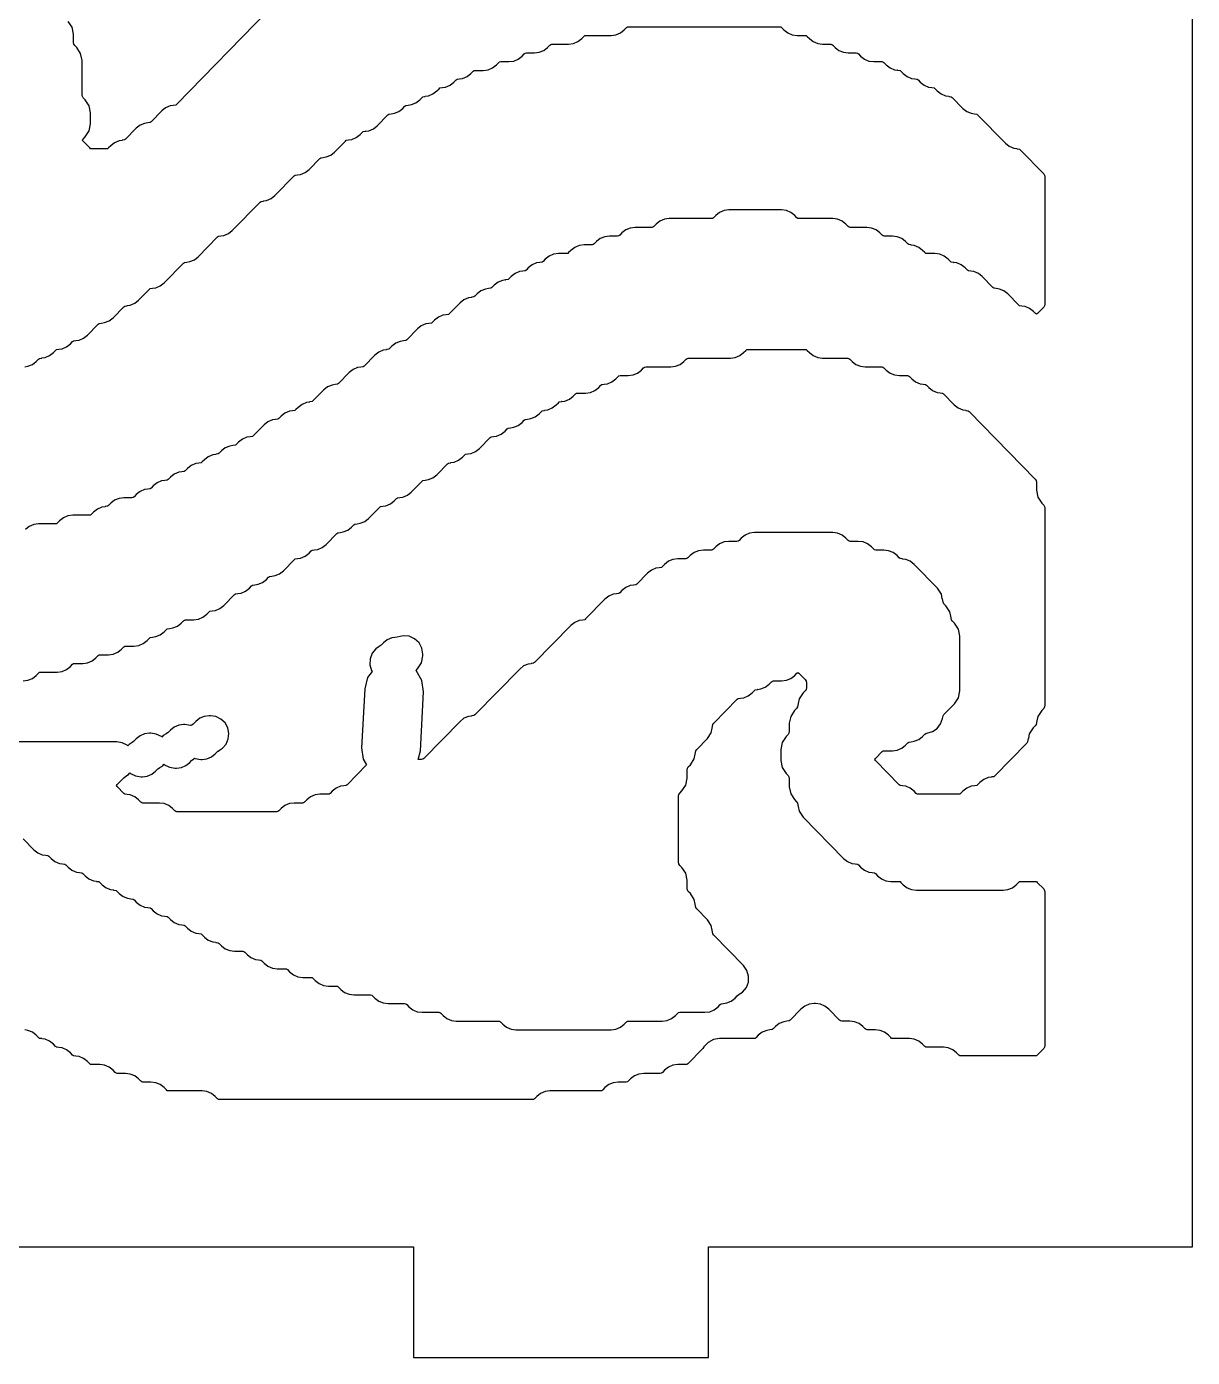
# Model space of a CAD drawing. Header units: millimetres. Extents: x 10 to 410, y 18 to 283.
# Drawn here: x 41.63 to 73.27, y 157 to 193.13 of the extents above; entities that cross this region are included whole.
import ezdxf

# ---------------------------------------------------------------- set-up
doc = ezdxf.new("R2010")
doc.units = ezdxf.units.MM
doc.layers.add('CUT', color=1, linetype='Continuous')

msp = doc.modelspace()

# ---------------------------------------------------------------- linework, layer by layer
at = {"layer": 'CUT'}
msp.add_lwpolyline([(52.134, 157), (60.134, 157), (60.134, 160), (73.2679, 160), (73.2679, 280), (60.134, 280), (60.134, 283), (52.134, 283), (52.134, 280), (31.134, 280), (31.134, 283), (23.134, 283), (23.134, 280), (10, 280), (10, 160), (23.134, 160), (23.134, 157), (31.134, 157), (31.134, 160), (52.134, 160)], close=True, dxfattribs=at)
for points in [[(48.1906, 193.5636), (45.704, 191.0175), (45.679, 190.9979), (45.6146, 190.9893), (45.6148, 190.9876), (45.5288, 190.9761), (45.4067, 190.9247), (45.3024, 190.843), (45.0103, 190.5439), (44.9853, 190.5243), (44.9208, 190.5157), (44.921, 190.514), (44.8351, 190.5025), (44.713, 190.4511), (44.6087, 190.3694), (44.3166, 190.0703), (44.2915, 190.0507), (44.2271, 190.0421), (44.2273, 190.0404), (44.1413, 190.029), (44.0192, 189.9775), (43.9149, 189.8959), (43.8541, 189.8335), (43.829, 189.8139), (43.7976, 189.8097), (43.4016, 189.8097), (43.3701, 189.8139), (43.3451, 189.8335), (43.1642, 190.0188), (43.1444, 190.0465), (43.1642, 190.0742), (43.226, 190.1376), (43.3314, 190.2983), (43.3683, 190.4869), (43.3683, 190.79), (43.3314, 190.9786), (43.226, 191.1394), (43.171, 191.1957), (43.1459, 191.234), (43.1371, 191.2789), (43.1371, 192.2107), (43.1001, 192.3993), (42.9948, 192.5601), (42.9397, 192.6165), (42.9146, 192.6547), (42.9058, 192.6997), (42.9058, 192.9211), (42.8689, 193.1097), (42.7635, 193.2704)], [(41.5844, 183.8961), (41.6703, 183.9076), (41.7924, 183.959), (41.8967, 184.0407), (41.9576, 184.103), (41.9826, 184.1226), (42.0471, 184.1313), (42.0469, 184.1329), (42.1328, 184.1444), (42.2549, 184.1958), (42.3592, 184.2775), (42.4201, 184.3398), (42.4451, 184.3594), (42.5096, 184.368), (42.5094, 184.3697), (42.5953, 184.3812), (42.7174, 184.4326), (42.8217, 184.5143), (42.8826, 184.5766), (42.9076, 184.5962), (42.9721, 184.6048), (42.9719, 184.6065), (43.0578, 184.618), (43.1799, 184.6694), (43.2842, 184.7511), (43.5763, 185.0502), (43.6013, 185.0698), (43.6658, 185.0784), (43.6656, 185.0801), (43.7515, 185.0915), (43.8736, 185.143), (43.9779, 185.2247), (44.2701, 185.5238), (44.2951, 185.5434), (44.3596, 185.552), (44.3593, 185.5536), (44.4453, 185.5651), (44.5674, 185.6165), (44.6717, 185.6982), (44.9638, 185.9973), (44.9888, 186.0169), (45.0533, 186.0255), (45.0531, 186.0272), (45.139, 186.0387), (45.2611, 186.0901), (45.3654, 186.1718), (45.8888, 186.7077), (45.9138, 186.7273), (45.9783, 186.7359), (45.9781, 186.7376), (46.064, 186.7491), (46.1861, 186.8005), (46.2904, 186.8822), (46.8138, 187.4181), (46.8388, 187.4377), (46.9033, 187.4463), (46.903, 187.4479), (46.989, 187.4594), (47.1111, 187.5108), (47.2154, 187.5925), (47.97, 188.3652), (47.995, 188.3848), (48.0595, 188.3934), (48.0593, 188.3951), (48.1452, 188.4066), (48.2673, 188.458), (48.3716, 188.5397), (48.895, 189.0756), (48.92, 189.0952), (48.9845, 189.1038), (48.9843, 189.1054), (49.0702, 189.1169), (49.1923, 189.1683), (49.2966, 189.25), (49.5887, 189.5491), (49.6138, 189.5687), (49.6782, 189.5773), (49.678, 189.579), (49.764, 189.5905), (49.8861, 189.6419), (49.9904, 189.7236), (50.2825, 190.0227), (50.3075, 190.0423), (50.372, 190.0509), (50.3717, 190.0526), (50.4577, 190.0641), (50.5798, 190.1155), (50.6841, 190.1972), (50.745, 190.2595), (50.77, 190.2791), (50.8345, 190.2877), (50.8342, 190.2894), (50.9202, 190.3008), (51.0423, 190.3523), (51.1466, 190.434), (51.4387, 190.7331), (51.4637, 190.7527), (51.5282, 190.7613), (51.528, 190.7629), (51.6139, 190.7744), (51.736, 190.8258), (51.8403, 190.9075), (51.9012, 190.9699), (51.9262, 190.9894), (51.9907, 190.9981), (51.9905, 190.9997), (52.0764, 191.0112), (52.1985, 191.0626), (52.3028, 191.1443), (52.3637, 191.2066), (52.3887, 191.2262), (52.4532, 191.2349), (52.453, 191.2365), (52.5389, 191.248), (52.661, 191.2994), (52.7653, 191.3811), (52.8262, 191.4434), (52.8512, 191.463), (52.9157, 191.4716), (52.9155, 191.4733), (53.0014, 191.4848), (53.1235, 191.5362), (53.2278, 191.6179), (53.2887, 191.6802), (53.3137, 191.6998), (53.3782, 191.7084), (53.378, 191.7101), (53.4639, 191.7216), (53.586, 191.773), (53.6903, 191.8547), (53.7512, 191.917), (53.7762, 191.9366), (53.8077, 191.9408), (54.0263, 191.9408), (54.1576, 191.9584), (54.2797, 192.0098), (54.384, 192.0915), (54.4449, 192.1538), (54.4699, 192.1734), (54.5014, 192.1776), (54.7201, 192.1776), (54.8514, 192.1951), (54.9735, 192.2466), (55.0778, 192.3282), (55.1387, 192.3906), (55.1637, 192.4102), (55.1952, 192.4144), (55.4138, 192.4144), (55.5451, 192.4319), (55.6672, 192.4833), (55.7715, 192.565), (55.8324, 192.6274), (55.8574, 192.647), (55.8889, 192.6512), (56.3388, 192.6512), (56.4701, 192.6687), (56.5922, 192.7201), (56.6965, 192.8018), (56.7574, 192.8641), (56.7824, 192.8837), (56.8139, 192.8879), (57.495, 192.8879), (57.6263, 192.9055), (57.7484, 192.9569), (57.8527, 193.0386), (57.9136, 193.1009), (57.9386, 193.1205), (57.9701, 193.1247), (62.066, 193.1247), (62.0975, 193.1205), (62.1225, 193.1009), (62.1834, 193.0386), (62.2877, 192.9569), (62.4098, 192.9055), (62.5411, 192.8879), (62.7598, 192.8879), (62.7913, 192.8837), (62.8163, 192.8641), (62.8772, 192.8018), (62.9815, 192.7201), (63.1036, 192.6687), (63.2349, 192.6512), (63.4535, 192.6512), (63.485, 192.647), (63.51, 192.6274), (63.5709, 192.565), (63.6752, 192.4833), (63.7973, 192.4319), (63.9286, 192.4144), (64.1473, 192.4144), (64.1788, 192.4102), (64.2038, 192.3906), (64.2646, 192.3282), (64.3689, 192.2466), (64.491, 192.1951), (64.6224, 192.1776), (64.841, 192.1776), (64.8725, 192.1734), (64.8975, 192.1538), (64.9584, 192.0915), (65.0627, 192.0098), (65.1848, 191.9584), (65.2707, 191.9469), (65.2705, 191.9452), (65.335, 191.9366), (65.36, 191.917), (65.4209, 191.8547), (65.5252, 191.773), (65.6473, 191.7216), (65.7332, 191.7101), (65.733, 191.7084), (65.7975, 191.6998), (65.8225, 191.6802), (65.8834, 191.6179), (65.9877, 191.5362), (66.1098, 191.4848), (66.1957, 191.4733), (66.1955, 191.4716), (66.26, 191.463), (66.285, 191.4434), (66.3459, 191.3811), (66.4502, 191.2994), (66.5723, 191.248), (66.6582, 191.2365), (66.658, 191.2349), (66.7225, 191.2262), (66.7475, 191.2066), (67.0396, 190.9075), (67.1439, 190.8258), (67.266, 190.7744), (67.352, 190.7629), (67.3517, 190.7613), (67.4162, 190.7527), (67.4412, 190.7331), (68.1958, 189.9604), (68.3001, 189.8787), (68.4222, 189.8273), (68.5082, 189.8158), (68.508, 189.8141), (68.5724, 189.8055), (68.5975, 189.7859), (69.2341, 189.1341), (69.2592, 189.0958), (69.2679, 189.0509), (69.2679, 185.5961), (69.2592, 185.5512), (69.2341, 185.5129), (69.0646, 185.3394), (69.0367, 185.3187), (69.0088, 185.3394), (68.9526, 185.3969), (68.8483, 185.4786), (68.7262, 185.53), (68.6402, 185.5415), (68.6405, 185.5432), (68.576, 185.5518), (68.551, 185.5714), (68.2588, 185.8705), (68.1545, 185.9522), (68.0324, 186.0036), (67.9465, 186.0151), (67.9467, 186.0167), (67.8822, 186.0254), (67.8572, 186.0449), (67.5651, 186.3441), (67.4608, 186.4257), (67.3387, 186.4772), (67.2527, 186.4887), (67.253, 186.4903), (67.1885, 186.4989), (67.1635, 186.5185), (67.1026, 186.5808), (66.9983, 186.6625), (66.8762, 186.7139), (66.7903, 186.7254), (66.7905, 186.7271), (66.726, 186.7357), (66.701, 186.7553), (66.6401, 186.8176), (66.5358, 186.8993), (66.4137, 186.9507), (66.2824, 186.9683), (66.0638, 186.9683), (66.0323, 186.9725), (66.0073, 186.9921), (65.9464, 187.0544), (65.8421, 187.1361), (65.72, 187.1875), (65.634, 187.199), (65.6342, 187.2007), (65.5698, 187.2093), (65.5448, 187.2289), (65.4839, 187.2912), (65.3796, 187.3729), (65.2575, 187.4243), (65.1262, 187.4419), (64.9075, 187.4419), (64.876, 187.4461), (64.851, 187.4657), (64.7901, 187.528), (64.6858, 187.6097), (64.5637, 187.6611), (64.4324, 187.6786), (63.9825, 187.6786), (63.951, 187.6829), (63.926, 187.7024), (63.8652, 187.7648), (63.7609, 187.8465), (63.6388, 187.8979), (63.5074, 187.9154), (62.5951, 187.9154), (62.5636, 187.9196), (62.5386, 187.9392), (62.4777, 188.0016), (62.3734, 188.0832), (62.2513, 188.1347), (62.12, 188.1522), (60.6912, 188.1522), (60.5598, 188.1347), (60.4377, 188.0832), (60.3334, 188.0016), (60.2726, 187.9392), (60.2476, 187.9196), (60.2161, 187.9154), (59.0724, 187.9154), (58.9411, 187.8979), (58.819, 187.8465), (58.7147, 187.7648), (58.6538, 187.7024), (58.6288, 187.6829), (58.5973, 187.6786), (58.1474, 187.6786), (58.0161, 187.6611), (57.894, 187.6097), (57.7897, 187.528), (57.7289, 187.4657), (57.7038, 187.4461), (57.6723, 187.4419), (57.4537, 187.4419), (57.3224, 187.4243), (57.2003, 187.3729), (57.096, 187.2912), (57.0351, 187.2289), (57.0101, 187.2093), (56.9786, 187.2051), (56.76, 187.2051), (56.6287, 187.1875), (56.5066, 187.1361), (56.4023, 187.0544), (56.3414, 186.9921), (56.3164, 186.9725), (56.2849, 186.9683), (56.0662, 186.9683), (55.9349, 186.9507), (55.8128, 186.8993), (55.7085, 186.8176), (55.6476, 186.7553), (55.6226, 186.7357), (55.5582, 186.7271), (55.5584, 186.7254), (55.4724, 186.7139), (55.3503, 186.6625), (55.246, 186.5808), (55.1851, 186.5185), (55.1601, 186.4989), (55.0957, 186.4903), (55.0959, 186.4887), (55.0099, 186.4772), (54.8878, 186.4257), (54.7835, 186.3441), (54.7227, 186.2817), (54.6976, 186.2621), (54.6332, 186.2535), (54.6334, 186.2519), (54.5474, 186.2404), (54.4253, 186.189), (54.321, 186.1073), (54.2602, 186.0449), (54.2351, 186.0254), (54.1707, 186.0167), (54.1709, 186.0151), (54.0849, 186.0036), (53.9628, 185.9522), (53.8585, 185.8705), (53.7977, 185.8082), (53.7727, 185.7886), (53.7082, 185.7799), (53.7084, 185.7783), (53.6224, 185.7668), (53.5004, 185.7154), (53.396, 185.6337), (53.1039, 185.3346), (53.0789, 185.315), (53.0144, 185.3064), (53.0147, 185.3047), (52.9287, 185.2932), (52.8066, 185.2418), (52.7023, 185.1601), (52.6414, 185.0978), (52.6164, 185.0782), (52.5519, 185.0696), (52.5522, 185.0679), (52.4662, 185.0564), (52.3441, 185.005), (52.2398, 184.9233), (51.9477, 184.6242), (51.9227, 184.6046), (51.8582, 184.596), (51.8584, 184.5944), (51.7725, 184.5829), (51.6504, 184.5314), (51.5461, 184.4498), (51.4852, 184.3874), (51.4602, 184.3678), (51.3957, 184.3592), (51.3959, 184.3576), (51.31, 184.3461), (51.1879, 184.2947), (51.0836, 184.213), (50.7915, 183.9139), (50.7664, 183.8943), (50.702, 183.8857), (50.7022, 183.884), (50.6162, 183.8725), (50.4941, 183.8211), (50.3898, 183.7394), (50.0977, 183.4403), (50.0727, 183.4207), (50.0082, 183.4121), (50.0085, 183.4104), (49.9225, 183.3989), (49.8004, 183.3475), (49.6961, 183.2658), (49.404, 182.9667), (49.379, 182.9471), (49.3145, 182.9385), (49.3147, 182.9369), (49.2288, 182.9254), (49.1067, 182.8739), (49.0024, 182.7923), (48.9415, 182.7299), (48.9165, 182.7103), (48.852, 182.7017), (48.8522, 182.7001), (48.7663, 182.6886), (48.6442, 182.6372), (48.5399, 182.5555), (48.479, 182.4931), (48.454, 182.4736), (48.3895, 182.4649), (48.3897, 182.4633), (48.3038, 182.4518), (48.1817, 182.4004), (48.0774, 182.3187), (47.7853, 182.0196), (47.7602, 182), (47.6958, 181.9914), (47.696, 181.9897), (47.61, 181.9782), (47.4879, 181.9268), (47.3836, 181.8451), (47.3228, 181.7828), (47.2977, 181.7632), (47.2333, 181.7546), (47.2335, 181.7529), (47.1475, 181.7414), (47.0254, 181.69), (46.9211, 181.6083), (46.8603, 181.546), (46.8353, 181.5264), (46.7708, 181.5178), (46.771, 181.5161), (46.685, 181.5046), (46.563, 181.4532), (46.4586, 181.3715), (46.3978, 181.3092), (46.3728, 181.2896), (46.3083, 181.281), (46.3085, 181.2794), (46.2226, 181.2679), (46.1005, 181.2164), (45.9962, 181.1348), (45.9353, 181.0724), (45.9103, 181.0528), (45.8458, 181.0442), (45.846, 181.0426), (45.7601, 181.0311), (45.638, 180.9797), (45.5337, 180.898), (45.4728, 180.8356), (45.4478, 180.816), (45.3833, 180.8074), (45.3835, 180.8058), (45.2976, 180.7943), (45.1755, 180.7429), (45.0712, 180.6612), (45.0103, 180.5989), (44.9853, 180.5793), (44.9208, 180.5706), (44.921, 180.569), (44.8351, 180.5575), (44.713, 180.5061), (44.6087, 180.4244), (44.5478, 180.3621), (44.5228, 180.3425), (44.4913, 180.3383), (44.2726, 180.3383), (44.1413, 180.3207), (44.0192, 180.2693), (43.9149, 180.1876), (43.8541, 180.1253), (43.829, 180.1057), (43.7646, 180.0971), (43.7648, 180.0954), (43.6788, 180.0839), (43.5567, 180.0325), (43.4524, 179.9508), (43.3916, 179.8885), (43.3666, 179.8689), (43.3351, 179.8647), (42.8852, 179.8647), (42.7539, 179.8471), (42.6318, 179.7957), (42.5275, 179.714), (42.4666, 179.6517), (42.4416, 179.6321), (42.4101, 179.6279), (41.9602, 179.6279), (41.8289, 179.6104), (41.7068, 179.5589), (41.6025, 179.4773)], [(41.539, 175.3658), (41.6703, 175.3833), (41.7924, 175.4347), (41.8967, 175.5164), (41.9576, 175.5787), (41.9826, 175.5983), (42.0141, 175.6025), (42.464, 175.6025), (42.5953, 175.6201), (42.7174, 175.6715), (42.8217, 175.7532), (42.8826, 175.8155), (42.9076, 175.8351), (42.9391, 175.8393), (43.1577, 175.8393), (43.2891, 175.8569), (43.4112, 175.9083), (43.5155, 175.99), (43.5763, 176.0523), (43.6013, 176.0719), (43.6328, 176.0761), (43.8515, 176.0761), (43.9828, 176.0937), (44.1049, 176.1451), (44.2092, 176.2268), (44.2701, 176.2891), (44.2951, 176.3087), (44.3266, 176.3129), (44.5452, 176.3129), (44.6765, 176.3304), (44.7986, 176.3819), (44.9029, 176.4636), (44.9638, 176.5259), (44.9888, 176.5455), (45.0533, 176.5541), (45.0531, 176.5557), (45.139, 176.5672), (45.2611, 176.6187), (45.3654, 176.7003), (45.4263, 176.7627), (45.4513, 176.7823), (45.5158, 176.7909), (45.5156, 176.7925), (45.6015, 176.804), (45.7236, 176.8554), (45.8279, 176.9371), (45.8888, 176.9995), (45.9138, 177.019), (45.9453, 177.0233), (46.1639, 177.0233), (46.2953, 177.0408), (46.4174, 177.0922), (46.5217, 177.1739), (46.5825, 177.2362), (46.6076, 177.2558), (46.672, 177.2644), (46.6718, 177.2661), (46.7578, 177.2776), (46.8799, 177.329), (46.9842, 177.4107), (47.2763, 177.7098), (47.3013, 177.7294), (47.3658, 177.738), (47.3655, 177.7397), (47.4515, 177.7512), (47.5736, 177.8026), (47.6779, 177.8843), (47.7388, 177.9466), (47.7638, 177.9662), (47.8283, 177.9748), (47.828, 177.9765), (47.914, 177.988), (48.0361, 178.0394), (48.1404, 178.1211), (48.2013, 178.1834), (48.2263, 178.203), (48.2907, 178.2116), (48.2905, 178.2133), (48.3765, 178.2247), (48.4986, 178.2762), (48.6029, 178.3578), (48.895, 178.657), (48.92, 178.6766), (48.9845, 178.6852), (48.9843, 178.6868), (49.0702, 178.6983), (49.1923, 178.7497), (49.2966, 178.8314), (49.3575, 178.8937), (49.3825, 178.9133), (49.447, 178.922), (49.4468, 178.9236), (49.5327, 178.9351), (49.6548, 178.9865), (49.7591, 179.0682), (50.0512, 179.3673), (50.0763, 179.3869), (50.1407, 179.3955), (50.1405, 179.3972), (50.2265, 179.4087), (50.3486, 179.4601), (50.4529, 179.5418), (50.5137, 179.6041), (50.5387, 179.6237), (50.6032, 179.6323), (50.603, 179.634), (50.6889, 179.6455), (50.811, 179.6969), (50.9153, 179.7786), (51.2075, 180.0777), (51.2325, 180.0973), (51.297, 180.1059), (51.2967, 180.1075), (51.3827, 180.119), (51.5048, 180.1705), (51.6091, 180.2521), (51.67, 180.3145), (51.695, 180.3341), (51.7594, 180.3427), (51.7592, 180.3443), (51.8452, 180.3558), (51.9673, 180.4072), (52.0716, 180.4889), (52.3637, 180.788), (52.3887, 180.8076), (52.4532, 180.8162), (52.453, 180.8179), (52.5389, 180.8294), (52.661, 180.8808), (52.7653, 180.9625), (53.0574, 181.2616), (53.0825, 181.2812), (53.1469, 181.2898), (53.1467, 181.2915), (53.2327, 181.303), (53.3548, 181.3544), (53.4591, 181.4361), (53.5199, 181.4984), (53.5449, 181.518), (53.6094, 181.5266), (53.6092, 181.5283), (53.6952, 181.5398), (53.8173, 181.5912), (53.9216, 181.6729), (54.2137, 181.972), (54.2387, 181.9916), (54.3032, 182.0002), (54.3029, 182.0018), (54.3889, 182.0133), (54.511, 182.0647), (54.6153, 182.1464), (54.6762, 182.2088), (54.7012, 182.2283), (54.7657, 182.237), (54.7654, 182.2386), (54.8514, 182.2501), (54.9735, 182.3015), (55.0778, 182.3832), (55.1387, 182.4455), (55.1637, 182.4651), (55.2281, 182.4738), (55.2279, 182.4754), (55.3139, 182.4869), (55.436, 182.5383), (55.5403, 182.62), (55.6012, 182.6823), (55.6262, 182.7019), (55.6906, 182.7105), (55.6904, 182.7122), (55.7764, 182.7237), (55.8985, 182.7751), (56.0028, 182.8568), (56.0636, 182.9191), (56.0887, 182.9387), (56.1531, 182.9473), (56.1529, 182.949), (56.2389, 182.9605), (56.361, 183.0119), (56.4653, 183.0936), (56.5261, 183.1559), (56.5512, 183.1755), (56.5827, 183.1797), (56.8013, 183.1797), (56.9326, 183.1973), (57.0547, 183.2487), (57.159, 183.3304), (57.2199, 183.3927), (57.2449, 183.4123), (57.3094, 183.4209), (57.3091, 183.4226), (57.3951, 183.434), (57.5172, 183.4855), (57.6215, 183.5671), (57.6824, 183.6295), (57.7074, 183.6491), (57.7389, 183.6533), (57.9575, 183.6533), (58.0888, 183.6708), (58.2109, 183.7223), (58.3152, 183.8039), (58.3761, 183.8663), (58.4011, 183.8859), (58.4326, 183.8901), (59.1138, 183.8901), (59.2451, 183.9076), (59.3672, 183.959), (59.4715, 184.0407), (59.5323, 184.103), (59.5574, 184.1226), (59.5889, 184.1268), (60.7325, 184.1268), (60.8638, 184.1444), (60.9859, 184.1958), (61.0902, 184.2775), (61.1511, 184.3398), (61.1761, 184.3594), (61.2076, 184.3636), (62.7598, 184.3636), (62.7913, 184.3594), (62.8163, 184.3398), (62.8772, 184.2775), (62.9815, 184.1958), (63.1036, 184.1444), (63.2349, 184.1268), (63.916, 184.1268), (63.9475, 184.1226), (63.9725, 184.103), (64.0334, 184.0407), (64.1377, 183.959), (64.2598, 183.9076), (64.3911, 183.8901), (64.841, 183.8901), (64.8725, 183.8859), (64.8975, 183.8663), (64.9584, 183.8039), (65.0627, 183.7223), (65.1848, 183.6708), (65.3161, 183.6533), (65.5347, 183.6533), (65.5662, 183.6491), (65.5912, 183.6295), (65.6521, 183.5671), (65.7564, 183.4855), (65.8785, 183.434), (65.9645, 183.4226), (65.9643, 183.4209), (66.0287, 183.4123), (66.0537, 183.3927), (66.1146, 183.3304), (66.2189, 183.2487), (66.341, 183.1973), (66.427, 183.1858), (66.4267, 183.1841), (66.4912, 183.1755), (66.5162, 183.1559), (66.8084, 182.8568), (66.9127, 182.7751), (67.0348, 182.7237), (67.1207, 182.7122), (67.1205, 182.7105), (67.185, 182.7019), (67.21, 182.6823), (69.0028, 180.8465), (69.0279, 180.8083), (69.0367, 180.7633), (69.0367, 180.5419), (69.0736, 180.3533), (69.179, 180.1926), (69.2341, 180.1362), (69.2592, 180.0979), (69.2679, 180.053), (69.2679, 174.7039), (69.2592, 174.659), (69.2341, 174.6207), (69.179, 174.5643), (69.0736, 174.4036), (69.0489, 174.2773), (69.046, 174.2779), (69.0279, 174.1854), (69.0028, 174.1471), (68.9477, 174.0907), (68.8424, 173.93), (68.8177, 173.8038), (68.8148, 173.8043), (68.7967, 173.7118), (68.7716, 173.6735), (67.9037, 172.7849), (67.8787, 172.7653), (67.8142, 172.7567), (67.8144, 172.755), (67.7285, 172.7435), (67.6064, 172.6921), (67.5021, 172.6104), (67.4412, 172.5481), (67.4162, 172.5285), (67.3517, 172.5199), (67.352, 172.5183), (67.266, 172.5068), (67.1439, 172.4553), (67.0396, 172.3737), (66.9787, 172.3113), (66.9537, 172.2917), (66.9222, 172.2875), (65.8325, 172.2875), (65.801, 172.2917), (65.776, 172.3113), (65.7151, 172.3737), (65.6108, 172.4553), (65.4887, 172.5068), (65.4028, 172.5183), (65.403, 172.5199), (65.3385, 172.5285), (65.3135, 172.5481), (64.6701, 173.2069), (64.6503, 173.2347), (64.6701, 173.2624), (64.851, 173.4477), (64.876, 173.4672), (64.9075, 173.4715), (65.1262, 173.4715), (65.2575, 173.489), (65.3796, 173.5404), (65.4839, 173.6221), (65.5448, 173.6844), (65.5698, 173.704), (65.6342, 173.7127), (65.634, 173.7143), (65.72, 173.7258), (65.8421, 173.7772), (65.9464, 173.8589), (66.0073, 173.9212), (66.0323, 173.9408), (66.0635, 173.945), (66.2121, 173.9891), (66.34, 174.0765), (66.435, 174.1989), (66.488, 174.3445), (66.5018, 174.415), (66.5269, 174.4533), (66.8132, 174.7465), (66.9185, 174.9072), (66.9555, 175.0958), (66.9555, 176.5828), (66.9185, 176.7714), (66.8132, 176.9322), (66.7581, 176.9886), (66.733, 177.0268), (66.7149, 177.1193), (66.712, 177.1188), (66.6873, 177.245), (66.5819, 177.4057), (66.5269, 177.4621), (66.5018, 177.5004), (66.4837, 177.5929), (66.4808, 177.5924), (66.4561, 177.7186), (66.3507, 177.8793), (65.7151, 178.5301), (65.6108, 178.6118), (65.4887, 178.6632), (65.4028, 178.6747), (65.403, 178.6764), (65.3385, 178.685), (65.3135, 178.7046), (65.2526, 178.7669), (65.1483, 178.8486), (65.0262, 178.9), (64.8949, 178.9175), (64.6763, 178.9175), (64.6448, 178.9218), (64.6198, 178.9413), (64.5589, 179.0037), (64.4546, 179.0854), (64.3325, 179.1368), (64.2012, 179.1543), (63.9825, 179.1543), (63.951, 179.1585), (63.926, 179.1781), (63.8652, 179.2405), (63.7609, 179.3221), (63.6388, 179.3736), (63.5074, 179.3911), (61.3849, 179.3911), (61.2536, 179.3736), (61.1315, 179.3221), (61.0272, 179.2405), (60.9663, 179.1781), (60.9413, 179.1585), (60.9098, 179.1543), (60.6912, 179.1543), (60.5598, 179.1368), (60.4377, 179.0854), (60.3334, 179.0037), (60.2726, 178.9413), (60.2476, 178.9218), (60.2161, 178.9175), (59.9974, 178.9175), (59.8661, 178.9), (59.744, 178.8486), (59.6397, 178.7669), (59.5788, 178.7046), (59.5538, 178.685), (59.5223, 178.6808), (59.3037, 178.6808), (59.1724, 178.6632), (59.0503, 178.6118), (58.946, 178.5301), (58.8851, 178.4678), (58.8601, 178.4482), (58.7956, 178.4396), (58.7958, 178.4379), (58.7099, 178.4264), (58.5878, 178.375), (58.4835, 178.2933), (58.1914, 177.9942), (58.1663, 177.9746), (58.1019, 177.966), (58.1021, 177.9643), (58.0161, 177.9529), (57.894, 177.9014), (57.7897, 177.8197), (57.7289, 177.7574), (57.7038, 177.7378), (57.6394, 177.7292), (57.6396, 177.7276), (57.5536, 177.7161), (57.4315, 177.6646), (57.3272, 177.583), (56.8039, 177.0471), (56.7789, 177.0275), (56.7144, 177.0188), (56.7146, 177.0172), (56.6287, 177.0057), (56.5066, 176.9543), (56.4023, 176.8726), (55.4164, 175.8631), (55.3914, 175.8435), (55.3269, 175.8349), (55.3271, 175.8333), (55.2412, 175.8218), (55.1191, 175.7704), (55.0148, 175.6887), (53.7977, 174.4424), (53.7727, 174.4228), (53.7082, 174.4142), (53.7084, 174.4125), (53.6224, 174.4011), (53.5004, 174.3496), (53.396, 174.2679), (52.4102, 173.2585), (52.3852, 173.2389), (52.3537, 173.2347), (52.2628, 173.2347), (52.3207, 173.4628), (52.4049, 175.071), (52.3601, 175.3799), (52.2005, 175.6481), (52.2003, 175.6482), (52.2447, 175.6936), (52.35, 175.8544), (52.3869, 176.043), (52.3869, 176.0935), (52.3603, 176.2547), (52.283, 176.3987), (52.1635, 176.5101), (52.0144, 176.577), (51.8518, 176.5923), (51.6929, 176.5543), (51.692, 176.554), (51.627, 176.5453), (51.6272, 176.5436), (51.5412, 176.5321), (51.4191, 176.4807), (51.3148, 176.399), (51.254, 176.3367), (51.2017, 176.2957), (51.1118, 176.2393), (51.0096, 176.1144), (50.9525, 175.9634), (50.9465, 175.8021), (50.9922, 175.6472), (51.0085, 175.6241), (50.8839, 175.4572), (50.8071, 175.1546), (50.7229, 173.5465), (50.7677, 173.2376), (50.8565, 173.0883), (50.329, 172.5481), (50.304, 172.5285), (50.2395, 172.5199), (50.2397, 172.5183), (50.1537, 172.5068), (50.0317, 172.4553), (49.9273, 172.3737), (49.8665, 172.3113), (49.8415, 172.2917), (49.81, 172.2875), (49.5913, 172.2875), (49.46, 172.27), (49.3379, 172.2186), (49.2336, 172.1369), (49.1727, 172.0745), (49.1477, 172.0549), (49.1162, 172.0507), (48.8976, 172.0507), (48.7663, 172.0332), (48.6442, 171.9818), (48.5399, 171.9001), (48.479, 171.8378), (48.454, 171.8182), (48.4225, 171.814), (45.7141, 171.814), (45.6826, 171.8182), (45.6575, 171.8378), (45.5967, 171.9001), (45.4924, 171.9818), (45.3703, 172.0332), (45.239, 172.0507), (44.7891, 172.0507), (44.7576, 172.0549), (44.7326, 172.0745), (44.6717, 172.1369), (44.5674, 172.2186), (44.4453, 172.27), (44.3593, 172.2815), (44.3596, 172.2831), (44.2951, 172.2917), (44.2701, 172.3113), (44.0891, 172.4966), (44.0694, 172.5243), (44.0891, 172.552), (44.2701, 172.7373), (44.3223, 172.7782), (44.4016, 172.8269), (44.4366, 172.8672), (44.4534, 172.8511), (44.5897, 172.7841), (44.7397, 172.7611), (44.7765, 172.7611), (44.9078, 172.7787), (45.0299, 172.8301), (45.1342, 172.9118), (45.1962, 172.9753), (45.2002, 172.9808), (45.2126, 172.9878), (45.2473, 173.015), (45.3266, 173.0637), (45.3616, 173.104), (45.3784, 173.0879), (45.5146, 173.0209), (45.6647, 172.9979), (45.7015, 172.9979), (45.8328, 173.0154), (45.9549, 173.0669), (46.0592, 173.1485), (46.1212, 173.2121), (46.1252, 173.2176), (46.1376, 173.2246), (46.1723, 173.2518), (46.1937, 173.2649), (46.2084, 173.2577), (46.3584, 173.2347), (46.3952, 173.2347), (46.5265, 173.2522), (46.6486, 173.3036), (46.7529, 173.3853), (46.815, 173.4489), (46.8189, 173.4544), (46.8313, 173.4614), (46.866, 173.4886), (46.9453, 173.5373), (47.0448, 173.6519), (47.1054, 173.7911), (47.1213, 173.9421), (47.0913, 174.0908), (47.018, 174.2238), (46.9081, 174.3286), (46.7719, 174.3956), (46.6219, 174.4186), (46.5851, 174.4186), (46.4538, 174.4011), (46.3317, 174.3496), (46.2274, 174.2679), (46.1653, 174.2044), (46.1614, 174.1989), (46.149, 174.1919), (46.1143, 174.1647), (46.0929, 174.1516), (46.0782, 174.1588), (45.9281, 174.1818), (45.8914, 174.1818), (45.7601, 174.1643), (45.638, 174.1128), (45.5337, 174.0312), (45.4716, 173.9676), (45.4676, 173.9621), (45.4552, 173.9551), (45.4206, 173.9279), (45.3413, 173.8792), (45.3063, 173.8389), (45.2894, 173.855), (45.1532, 173.922), (45.0032, 173.945), (44.9664, 173.945), (44.8351, 173.9275), (44.713, 173.8761), (44.6087, 173.7944), (44.5466, 173.7308), (44.5426, 173.7253), (44.5303, 173.7183), (44.4956, 173.6911), (44.4163, 173.6424), (44.3813, 173.6021), (44.3644, 173.6182), (44.2282, 173.6852), (44.0782, 173.7082), (41.0891, 173.7082)], [(41.5416, 171.0798), (41.8337, 170.7807), (41.938, 170.699), (42.0601, 170.6476), (42.1461, 170.6361), (42.1459, 170.6344), (42.2103, 170.6258), (42.2353, 170.6062), (42.2962, 170.5439), (42.4005, 170.4622), (42.5226, 170.4108), (42.6086, 170.3993), (42.6083, 170.3976), (42.6728, 170.389), (42.6978, 170.3694), (42.7587, 170.3071), (42.863, 170.2254), (42.9851, 170.174), (43.0711, 170.1625), (43.0708, 170.1609), (43.1353, 170.1522), (43.1603, 170.1326), (43.2212, 170.0703), (43.3255, 169.9886), (43.4476, 169.9372), (43.5336, 169.9257), (43.5333, 169.9241), (43.5978, 169.9155), (43.6228, 169.8959), (43.6837, 169.8335), (43.788, 169.7518), (43.9101, 169.7004), (43.996, 169.6889), (43.9958, 169.6873), (44.0603, 169.6787), (44.0853, 169.6591), (44.1462, 169.5967), (44.2505, 169.5151), (44.3726, 169.4636), (44.4585, 169.4522), (44.4583, 169.4505), (44.5228, 169.4419), (44.5478, 169.4223), (44.6087, 169.36), (44.713, 169.2783), (44.8351, 169.2269), (44.921, 169.2154), (44.9208, 169.2137), (44.9853, 169.2051), (45.0103, 169.1855), (45.0712, 169.1232), (45.1755, 169.0415), (45.2976, 168.9901), (45.3835, 168.9786), (45.3833, 168.9769), (45.4478, 168.9683), (45.4728, 168.9487), (45.5337, 168.8864), (45.638, 168.8047), (45.7601, 168.7533), (45.846, 168.7418), (45.8458, 168.7401), (45.9103, 168.7315), (45.9353, 168.7119), (45.9962, 168.6496), (46.1005, 168.5679), (46.2226, 168.5165), (46.3085, 168.505), (46.3083, 168.5034), (46.3728, 168.4947), (46.3978, 168.4751), (46.4586, 168.4128), (46.563, 168.3311), (46.685, 168.2797), (46.771, 168.2682), (46.7708, 168.2666), (46.8353, 168.2579), (46.8603, 168.2384), (46.9211, 168.176), (47.0254, 168.0943), (47.1475, 168.0429), (47.2789, 168.0254), (47.4975, 168.0254), (47.529, 168.0212), (47.554, 168.0016), (47.6149, 167.9392), (47.7192, 167.8576), (47.8413, 167.8061), (47.9272, 167.7946), (47.927, 167.793), (47.9915, 167.7844), (48.0165, 167.7648), (48.0774, 167.7025), (48.1817, 167.6208), (48.3038, 167.5693), (48.4351, 167.5518), (48.6537, 167.5518), (48.6852, 167.5476), (48.7102, 167.528), (48.7711, 167.4657), (48.8754, 167.384), (48.9975, 167.3326), (49.1288, 167.315), (49.3475, 167.315), (49.379, 167.3108), (49.404, 167.2912), (49.4649, 167.2289), (49.5692, 167.1472), (49.6913, 167.0958), (49.8226, 167.0782), (50.0412, 167.0782), (50.0727, 167.074), (50.0977, 167.0544), (50.1586, 166.9921), (50.2629, 166.9104), (50.385, 166.859), (50.5163, 166.8414), (50.9662, 166.8414), (50.9977, 166.8372), (51.0227, 166.8176), (51.0836, 166.7553), (51.1879, 166.6736), (51.31, 166.6222), (51.4413, 166.6047), (51.8912, 166.6047), (51.9227, 166.6004), (51.9477, 166.5809), (52.0086, 166.5185), (52.1129, 166.4368), (52.235, 166.3854), (52.3663, 166.3679), (52.8162, 166.3679), (52.8477, 166.3637), (52.8727, 166.3441), (52.9336, 166.2817), (53.0379, 166.2001), (53.16, 166.1486), (53.2913, 166.1311), (54.4349, 166.1311), (54.4664, 166.1269), (54.4914, 166.1073), (54.5523, 166.0449), (54.6566, 165.9633), (54.7787, 165.9118), (54.91, 165.8943), (57.495, 165.8943), (57.6263, 165.9118), (57.7484, 165.9633), (57.8527, 166.0449), (57.9136, 166.1073), (57.9386, 166.1269), (57.9701, 166.1311), (58.8825, 166.1311), (59.0138, 166.1486), (59.1359, 166.2001), (59.2402, 166.2817), (59.3011, 166.3441), (59.3261, 166.3637), (59.3576, 166.3679), (60.0387, 166.3679), (60.1701, 166.3854), (60.2922, 166.4368), (60.3965, 166.5185), (60.4573, 166.5809), (60.4823, 166.6004), (60.5468, 166.6091), (60.5466, 166.6107), (60.6326, 166.6222), (60.7547, 166.6736), (60.859, 166.7553), (60.9198, 166.8176), (60.9721, 166.8586), (61.0619, 166.915), (61.1642, 167.0399), (61.2213, 167.1909), (61.2273, 167.3523), (61.1815, 167.5071), (61.0889, 167.6393), (60.2832, 168.4642), (60.2581, 168.5025), (60.24, 168.595), (60.2371, 168.5945), (60.2124, 168.7207), (60.107, 168.8814), (59.8207, 169.1746), (59.7956, 169.2129), (59.7775, 169.3054), (59.7746, 169.3048), (59.7499, 169.431), (59.6445, 169.5918), (59.5895, 169.6482), (59.5644, 169.6865), (59.5556, 169.7314), (59.5556, 169.9528), (59.5187, 170.1414), (59.4133, 170.3021), (59.3582, 170.3585), (59.3331, 170.3968), (59.3243, 170.4417), (59.3243, 172.239), (59.3331, 172.2839), (59.3582, 172.3222), (59.4133, 172.3786), (59.5187, 172.5394), (59.5556, 172.728), (59.5556, 172.9494), (59.5644, 172.9943), (59.5895, 173.0326), (59.6445, 173.089), (59.7499, 173.2497), (59.7746, 173.3759), (59.7775, 173.3754), (59.7956, 173.4679), (59.8207, 173.5062), (60.107, 173.7993), (60.2124, 173.9601), (60.2371, 174.0863), (60.24, 174.0857), (60.2581, 174.1782), (60.2832, 174.2165), (60.9198, 174.8684), (60.9448, 174.888), (61.0093, 174.8966), (61.0091, 174.8982), (61.095, 174.9097), (61.2171, 174.9612), (61.3214, 175.0428), (61.3823, 175.1052), (61.4073, 175.1248), (61.4718, 175.1334), (61.4716, 175.135), (61.5575, 175.1465), (61.6796, 175.1979), (61.7839, 175.2796), (61.8448, 175.342), (61.8698, 175.3615), (61.9013, 175.3658), (62.12, 175.3658), (62.2513, 175.3833), (62.3734, 175.4347), (62.4777, 175.5164), (62.5339, 175.574), (62.5618, 175.5946), (62.5897, 175.574), (62.7592, 175.4004), (62.7842, 175.3622), (62.793, 175.3173), (62.793, 175.1775), (62.7842, 175.1325), (62.7592, 175.0943), (62.7041, 175.0379), (62.5987, 174.8771), (62.574, 174.7509), (62.5711, 174.7515), (62.553, 174.659), (62.5279, 174.6207), (62.4728, 174.5643), (62.3675, 174.4036), (62.3305, 174.215), (62.3305, 173.9935), (62.3218, 173.9486), (62.2967, 173.9103), (62.2416, 173.8539), (62.1362, 173.6932), (62.0993, 173.5046), (62.0993, 173.2015), (62.1362, 173.0129), (62.2416, 172.8522), (62.2967, 172.7958), (62.3218, 172.7575), (62.3305, 172.7126), (62.3305, 172.4912), (62.3675, 172.3026), (62.4728, 172.1418), (62.5279, 172.0854), (62.553, 172.0472), (62.5711, 171.9546), (62.574, 171.9552), (62.5987, 171.829), (62.7041, 171.6683), (63.8021, 170.5439), (63.9064, 170.4622), (64.0285, 170.4108), (64.1145, 170.3993), (64.1143, 170.3976), (64.1788, 170.389), (64.2038, 170.3694), (64.2646, 170.3071), (64.3689, 170.2254), (64.491, 170.174), (64.577, 170.1625), (64.5768, 170.1609), (64.6412, 170.1522), (64.6663, 170.1326), (64.7271, 170.0703), (64.8314, 169.9886), (64.9535, 169.9372), (65.0848, 169.9197), (65.3035, 169.9197), (65.335, 169.9155), (65.36, 169.8959), (65.4209, 169.8335), (65.5252, 169.7518), (65.6473, 169.7004), (65.7786, 169.6829), (68.1324, 169.6829), (68.2637, 169.7004), (68.3858, 169.7518), (68.4901, 169.8335), (68.551, 169.8959), (68.576, 169.9155), (68.6075, 169.9197), (69.0034, 169.9197), (69.0349, 169.9155), (69.0599, 169.8959), (69.2341, 169.7176), (69.2592, 169.6793), (69.2679, 169.6344), (69.2679, 165.4692), (69.2592, 165.4243), (69.2341, 165.386), (69.0599, 165.2077), (69.0349, 165.1881), (69.0034, 165.1839), (66.9887, 165.1839), (66.9573, 165.1881), (66.9322, 165.2077), (66.8714, 165.2701), (66.7671, 165.3517), (66.645, 165.4032), (66.5137, 165.4207), (66.0638, 165.4207), (66.0323, 165.4249), (66.0073, 165.4445), (65.9464, 165.5068), (65.8421, 165.5885), (65.72, 165.64), (65.5887, 165.6575), (65.1388, 165.6575), (65.1073, 165.6617), (65.0823, 165.6813), (65.0214, 165.7436), (64.9171, 165.8253), (64.795, 165.8767), (64.6637, 165.8943), (64.445, 165.8943), (64.4135, 165.8985), (64.3885, 165.9181), (64.3277, 165.9804), (64.2233, 166.0621), (64.1013, 166.1135), (63.9699, 166.1311), (63.7513, 166.1311), (63.7198, 166.1353), (63.6948, 166.1549), (63.4027, 166.454), (63.2984, 166.5357), (63.1763, 166.5871), (63.045, 166.6047), (63.0036, 166.6047), (62.8723, 166.5871), (62.7502, 166.5357), (62.6459, 166.454), (62.3538, 166.1549), (62.3288, 166.1353), (62.2643, 166.1267), (62.2645, 166.125), (62.1786, 166.1135), (62.0565, 166.0621), (61.9522, 165.9804), (61.8913, 165.9181), (61.8663, 165.8985), (61.8018, 165.8899), (61.802, 165.8882), (61.7161, 165.8767), (61.594, 165.8253), (61.4897, 165.7436), (61.4288, 165.6813), (61.4038, 165.6617), (61.3723, 165.6575), (60.4322, 165.6575), (60.2701, 165.6305), (60.1255, 165.5524), (60.0141, 165.4316), (59.9842, 165.386), (59.5788, 164.9709), (59.5538, 164.9514), (59.5223, 164.9471), (59.3037, 164.9471), (59.1724, 164.9296), (59.0503, 164.8782), (58.946, 164.7965), (58.8851, 164.7342), (58.8601, 164.7146), (58.8286, 164.7104), (58.3787, 164.7104), (58.2474, 164.6928), (58.1253, 164.6414), (58.021, 164.5597), (57.9601, 164.4974), (57.9351, 164.4778), (57.9036, 164.4736), (57.685, 164.4736), (57.5536, 164.456), (57.4315, 164.4046), (57.3272, 164.3229), (57.2664, 164.2606), (57.2414, 164.241), (57.2099, 164.2368), (55.835, 164.2368), (55.7037, 164.2192), (55.5816, 164.1678), (55.4773, 164.0861), (55.4164, 164.0238), (55.3914, 164.0042), (55.3599, 164), (46.8703, 164), (46.8388, 164.0042), (46.8138, 164.0238), (46.7529, 164.0861), (46.6486, 164.1678), (46.5265, 164.2192), (46.3952, 164.2368), (45.4828, 164.2368), (45.4513, 164.241), (45.4263, 164.2606), (45.3654, 164.3229), (45.2611, 164.4046), (45.139, 164.456), (45.0077, 164.4736), (44.7891, 164.4736), (44.7576, 164.4778), (44.7326, 164.4974), (44.6717, 164.5597), (44.5674, 164.6414), (44.4453, 164.6928), (44.314, 164.7104), (44.0953, 164.7104), (44.0638, 164.7146), (44.0388, 164.7342), (43.9779, 164.7965), (43.8736, 164.8782), (43.7515, 164.9296), (43.6202, 164.9471), (43.4016, 164.9471), (43.3701, 164.9514), (43.3451, 164.9709), (43.2842, 165.0333), (43.1799, 165.115), (43.0578, 165.1664), (42.9719, 165.1779), (42.9721, 165.1795), (42.9076, 165.1881), (42.8826, 165.2077), (42.8217, 165.2701), (42.7174, 165.3517), (42.5953, 165.4032), (42.5094, 165.4147), (42.5096, 165.4163), (42.4451, 165.4249), (42.4201, 165.4445), (42.3592, 165.5068), (42.2549, 165.5885), (42.1328, 165.64), (42.0469, 165.6514), (42.0471, 165.6531), (41.9826, 165.6617), (41.9576, 165.6813), (41.8967, 165.7436), (41.7924, 165.8253), (41.6703, 165.8767), (41.5844, 165.8882)]]:
    msp.add_lwpolyline(points, dxfattribs=at)

doc.saveas('drawing.dxf')
